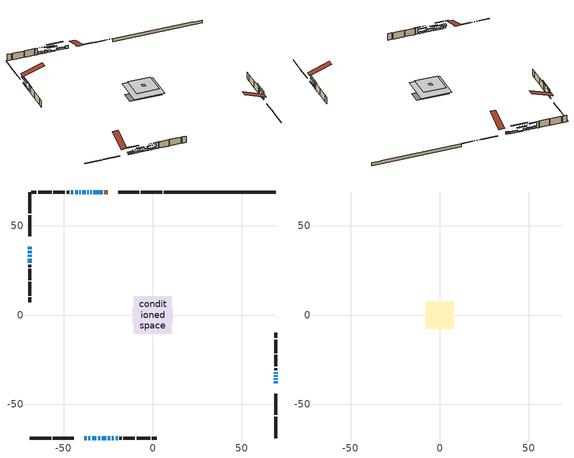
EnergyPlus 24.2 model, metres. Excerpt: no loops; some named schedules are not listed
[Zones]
conditioned space
 floor outside (Floor1 construction): -3.11,-3.11 -3.11,3.11 3.11,3.11 3.11,-3.11 z1.17
 floor adiabatic (AdiabaticFloorConstruction): -10.65,-10.65 -10.65,10.65 10.65,10.65 10.65,-10.65 z3.61
 floor foundation (Slab1 construction): -11.32,-4.37 -11.32,4.37 11.32,4.37 11.32,-4.37 z-1.12
 wall outside (RimJoist1 construction): 5.28,69 -6.76,69 / -69,-69 -56.96,-69 / -69,69 -69,56.96 / 69,-69 69,-56.96 z1.17:1.47
 wall outside (RimJoist2 construction): -7.69,69 -19.47,69 / -56.03,-69 -44.25,-69 / -69,56.03 -69,44.25 / 69,-56.03 69,-44.25 z1.17:1.47
 wall outside (AdiabaticWallConstruction 1): -25.37,69 -27.09,69 z1.17:3.2
 wall outside (AdiabaticWallConstruction): -38.35,-69 -37.13,-69 / 69,-34.66 69,-33.8 / -37.69,69 -39.44,69 / -40.37,69 -41.28,69 / -42.21,69 -43.58,69 z1.17:2.62; -36.21,-69 -34.98,-69 / -20.88,-69 -19.66,-69 z1.17:2.72; -69,38.35 -69,36.98 / -28.01,69 -33.27,69 / -69,33.75 -69,32.58 z1.17:2.39; -69,36.05 -69,34.68 z1.17:2.92; 69,-38.35 69,-37.18 z1.17:2.03; 69,-36.26 69,-35.59 z1.17:2.24; -34.06,-69 -31.62,-69 / -25.17,-69 -23.95,-69 / -23.03,-69 -21.8,-69 z1.17:2.47; -30.69,-69 -29.47,-69 z1.17:2.59; -28.54,-69 -26.1,-69 z1.17:1.63; 69,-32.87 69,-32.06 / -34.2,69 -35.02,69 / -35.94,69 -36.76,69 / -69,31.66 -69,29.21 z1.17:1.55; -44.51,69 -46.04,69 z1.17:3.2
 wall outside (Wall1 construction): -46.97,69 -48.34,69 / -18.73,-69 -17.36,-69 / -69,28.28 -69,26.91 / 69,-31.13 69,-29.76 z1.17:6.05
 wall outside (Wall2 construction): -49.26,69 -55.72,69 / -16.43,-69 -9.97,-69 / -69,25.98 -69,19.53 / 69,-28.83 69,-22.37 z1.17:6.05
 wall outside (Wall3 construction): -56.65,69 -64.34,69 / -9.04,-69 -1.36,-69 / -69,18.6 -69,10.91 / 69,-21.44 69,-13.76 z1.17:6.05
 wall outside (Wall4 construction): -65.27,69 -68.07,69 / -0.43,-69 2.37,-69 / -69,9.98 -69,7.18 / 69,-12.83 69,-10.03 z1.17:6.05
 wall foundation (FoundationWall1 construction): 6.21,69,-1.12 6.21,69,1.17 62.72,69,1.17 62.72,69,0.87 69,69,0.87 69,69,-1.12
 window (WindowConstruction 18): -38.35,-69 -37.13,-69 z1.17:2.62
 window (WindowConstruction 6): -36.2,-69 -34.99,-69 z1.17:2.72
 window (WindowConstruction 7): -69,38.35 -69,36.98 z1.17:2.39
 window (WindowConstruction 8): -69,36.05 -69,34.68 z1.17:2.92
 window (WindowConstruction 9): 69,-38.35 69,-37.18 z1.17:2.03
 window (WindowConstruction 10): 69,-36.25 69,-35.59 z1.17:2.24
 window (WindowConstruction 11): -28.01,69 -33.27,69 z1.17:2.39
 window (WindowConstruction 12): -34.06,-69 -31.62,-69 z1.17:2.47
 window (WindowConstruction 13): -30.69,-69 -29.47,-69 z1.17:2.59
 window (WindowConstruction 14): -28.54,-69 -26.1,-69 z1.17:1.63
 window (WindowConstruction 15): -25.17,-69 -23.95,-69 z1.17:2.47
 window (WindowConstruction 16): -23.02,-69 -21.81,-69 z1.17:2.47
 window (WindowConstruction 17): -69,33.75 -69,32.58 z1.17:2.39
 window (WindowConstruction): 69,-34.66 69,-33.8 z1.17:2.62
 window (WindowConstruction 19): 69,-32.87 69,-32.06 z1.17:1.55
 window (WindowConstruction 20): -34.2,69 -35.02,69 z1.17:1.55
 window (WindowConstruction 21): -35.94,69 -36.76,69 z1.17:1.55
 window (WindowConstruction 22): -69,31.65 -69,29.21 z1.17:1.55
 window (WindowConstruction 1): -37.69,69 -39.44,69 z1.17:2.62
 window (WindowConstruction 2): -40.37,69 -41.28,69 z1.17:2.62
 window (WindowConstruction 3): -42.21,69 -43.58,69 z1.17:2.62
 window (WindowConstruction 4): -44.51,69 -46.04,69 z1.17:3.2
 window (WindowConstruction 5): -20.88,-69 -19.66,-69 z1.17:2.72
 door (Door): -25.37,69 -27.09,69 z1.17:3.2
 ceiling adiabatic (AdiabaticFloorConstruction): 10.65,-10.65 10.65,10.65 -10.65,10.65 -10.65,-10.65 z3.61
attic - vented
 floor to conditioned space (Floor2 construction Reversed): -1.02,-1.02 -1.02,1.02 1.02,1.02 1.02,-1.02 z6.05
 floor to conditioned space (Floor3 construction Reversed): -7.81,-7.81 -7.81,7.81 7.81,7.81 7.81,-7.81 z6.05
 roof outside (Roof1 construction): -24.44,69,6.05 -24.44,53.66,11.16 -20.39,53.66,11.16 -20.39,69,6.05; -39.28,-69,6.05 -39.28,-53.66,11.16 -43.32,-53.66,11.16 -43.32,-69,6.05; -69,39.28,6.05 -53.66,39.28,11.16 -53.66,43.32,11.16 -69,43.32,6.05; 69,-39.28,6.05 53.66,-39.28,11.16 53.66,-43.32,11.16 69,-43.32,6.05
shading: -36.52,-69 -38.96,-69 -38.96,-70.83 -36.52,-70.83 z3.23; -31.13,-69 -40.06,-69 -40.06,-69.41 -31.13,-69.41 z6.58; -69,34.34 -69,40.99 -69.41,40.99 -69.41,34.34 z5.03; -69,32.04 -69,38.69 -69.41,38.69 -69.41,32.04 z5.56; 69,-36.98 69,-38.55 69.41,-38.55 69.41,-36.98 z2.23; 69,-35.39 69,-36.46 69.41,-36.46 69.41,-35.39 z2.44; -33.47,69 -27.81,69 -27.81,69.41 -33.47,69.41 z2.59; -30.2,-69 -35.48,-69 -35.48,-69.41 -30.2,-69.41 z3.89; -27.44,-69 -32.72,-69 -32.72,-69.41 -27.44,-69.41 z4.62; -24.68,-69 -29.96,-69 -29.96,-69.41 -24.68,-69.41 z3.05; -23.75,-69 -25.37,-69 -25.37,-69.41 -23.75,-69.41 z2.67; -19.78,-69 -25.05,-69 -25.05,-69.41 -19.78,-69.41 z4.5; -69,32.38 -69,33.95 -69.41,33.95 -69.41,32.38 z2.59; 69,-31.16 69,-37.3 69.41,-37.3 69.41,-31.16 z5.26; 69,-26.68 69,-38.25 69.41,-38.25 69.41,-26.68 z6.93; -40.4,69 -28.82,69 -28.82,69.41 -40.4,69.41 z6.93; -39.7,69 -33,69 -33,69.41 -39.7,69.41 z4.49; -69,23.83 -69,37.03 -69.41,37.03 -69.41,23.83 z6.93; -42.08,69 -35.05,69 -35.05,69.41 -42.08,69.41 z5.26; -41.48,69 -40.17,69 -40.17,69.41 -41.48,69.41 z2.82; -43.79,69 -42.01,69 -42.01,69.41 -43.79,69.41 z2.82; -48.68,69 -41.87,69 -41.87,69.41 -48.68,69.41 z5.84; -16.41,-69 -24.13,-69 -24.13,-69.41 -16.41,-69.41 z5.97
[Building]
Building 1: Terrain=Suburbs
[Site:Location]
Toronto City Centre_ON: Latitude {deg}=43.63; Longitude {deg}=-79.39; Time Zone {hr}=-5; Elevation {m}=77; Keep Site Location Information=Yes
[Site:GroundTemperature:Shallow]
5.01852, 3.26908, 3.12898, 3.95918, 7.29196, 10.6092, 13.4851, 15.3069, 15.4617, 13.9799, 11.1774, 7.9619
[Site:WaterMainsTemperature]
Calculation Method=Schedule; Temperature Schedule=mains temperature schedule
[Material] Roughness=Rough; Thermal Absorptance=0.9
Name | Thickness {m} | Conductivity {W/m-K} | Density {kg/m3} | Specific Heat {J/kg-K} | Solar Absorptance | Visible Absorptance
asphalt or fiberglass shingles | 0.00635 | 0.162714 | 1121.4 | 1465.45 | 0.4 | 0.4
ceiling loosefill ins | 0.169333 | 0.0480833 | 16.02 | 1046.75 | 0.7 | 0.7
ceiling loosefill ins 1 | 0.254 | 0.0480833 | 16.02 | 1046.75 | 0.7 | 0.7
ceiling stud and cavity | 0.1397 | 0.164259 | 65.682 | 1177.47 | 0.7 | 0.7
ceiling stud and cavity 1 | 0.1397 | 0.129213 | 65.682 | 1177.47 | 0.7 | 0.7
concrete 4.0 in. | 0.1016 | 1.803125 | 2242.8 | 837.4 | 0.7 | 0.7
concrete 8.0 in. | 0.2032 | 1.803125 | 2242.8 | 837.4 | 0.7 | 0.7
door material | 0.04445 | 0.053851 | 512.64 | 1214.23 | 0.7 | 0.7
exterior vertical ins | 0.0439632 | 0.029427 | 32.04 | 1214.23 | 0.7 | 0.7
floor covering | 0.0127 | 0.0433444 | 54.468 | 1339.84 | 0.6 | 0.6
floor rigid ins; rim joist rigid ins; wall rigid ins | 0.051816 | 0.029427 | 32.04 | 1214.23 | 0.7 | 0.7
floor rigid ins 1; wall rigid ins 1 | 0.512978 | 0.029427 | 32.04 | 1214.23 | 0.7 | 0.7
floor stud and cavity | 0.1397 | 0.0892238 | 92.3553 | 1139.71 | 0.7 | 0.7
floor stud and cavity 1 | 0.1397 | 1.75129 | 37.0049 | 1207.88 | 0.7 | 0.7
furniture material conditioned space 1 | 0.1524 | 0.115458 | 640.8 | 1214.23 | 0.6 | 0.6
gypsum board | 0.0127 | 0.160291 | 801 | 837.4 | 0.6 | 0.6
gypsum board 1 | 0.0127 | 0.160291 | 801 | 837.4 | 0.7 | 0.7
osb sheathing 0.5 in. | 0.0127 | 0.115458 | 512.64 | 1214.23 | 0.7 | 0.7
osb sheathing 0.75 in. | 0.01905 | 0.115458 | 512.64 | 1214.23 | 0.7 | 0.7
osb sheathing 2.0 in. | 0.0508 | 0.115458 | 512.64 | 1214.23 | 0.7 | 0.7
rim joist stud and cavity | 0.0508 | 0.0451784 | 125.044 | 1163.47 | 0.6 | 0.6
rim joist stud and cavity 1 | 0.0508 | 0.0346098 | 125.044 | 1163.47 | 0.6 | 0.6
wall stud and cavity | 0.1397 | 0.157419 | 139.0536 | 1170.24 | 0.7 | 0.7
wall stud and cavity 1 | 0.1397 | 0.15346 | 139.0536 | 1170.24 | 0.7 | 0.7
wall stud and cavity 2 | 0.1397 | 0.155262 | 139.0536 | 1170.24 | 0.7 | 0.7
wall stud and cavity 3 | 0.1397 | 0.212661 | 139.0536 | 1170.24 | 0.7 | 0.7
wall stud and cavity 4 | 0.0889 | 0.380278 | 52.3479 | 1209.89 | 0.7 | 0.7
wall stud and cavity 5 | 0.0889 | 0.391764 | 83.0341 | 1211.67 | 0.7 | 0.7
wood siding | 0.0254 | 0.102417 | 544.68 | 1172.36 | 0.4 | 0.4
wood siding 1; wood siding 2; wood siding 3 | 0.0254 | 0.102417 | 544.68 | 1172.36 | 0.7 | 0.7
[WindowMaterial:SimpleGlazingSystem]
Name | U-Factor {W/m2-K} | Solar Heat Gain Coefficient
WindowMaterial | 2.93325 | 0.65
WindowMaterial 1 | 2.89748 | 0.69
WindowMaterial 10 | 2.96562 | 0.62
WindowMaterial 11 | 2.906 | 0.68
WindowMaterial 12 | 2.96619 | 0.62
WindowMaterial 13 | 2.91338 | 0.67
WindowMaterial 14 | 2.99912 | 0.59
WindowMaterial 15 | 2.91792 | 0.67
WindowMaterial 16 | 2.9219 | 0.66
WindowMaterial 17 | 2.96278 | 0.63
WindowMaterial 18 | 4.74567 | 0.61
WindowMaterial 2 | 2.99685 | 0.6
WindowMaterial 3 | 2.907136 | 0.68
WindowMaterial 4 | 2.912814 | 0.59
WindowMaterial 5 | 2.961077 | 0.63
WindowMaterial 6 | 2.909975 | 0.68
WindowMaterial 7 | 2.915653 | 0.67
WindowMaterial 8 | 2.90032 | 0.69
WindowMaterial 9 | 2.98492 | 0.6
[Construction]
AdiabaticFloorConstruction: floor stud and cavity 1, floor rigid ins 1, osb sheathing 0.75 in., floor covering
AdiabaticWallConstruction: wood siding 2, wall rigid ins 1, wall stud and cavity 4, gypsum board
AdiabaticWallConstruction 1: wood siding 3, wall rigid ins 1, wall stud and cavity 4, gypsum board
Door: door material
Floor1 construction: floor stud and cavity, floor rigid ins, osb sheathing 0.75 in., floor covering
Floor2 construction Reversed: gypsum board, ceiling stud and cavity, ceiling loosefill ins
Floor3 construction Reversed: gypsum board, ceiling stud and cavity 1, ceiling loosefill ins 1
FoundationWall1 construction: concrete 8.0 in., gypsum board 1
furniture construction conditioned space 1: furniture material conditioned space 1
PartitionWallConstruction: gypsum board, wall stud and cavity 5, gypsum board
RimJoist1 construction: wood siding 1, osb sheathing 2.0 in., rim joist stud and cavity
RimJoist2 construction: wood siding 1, rim joist rigid ins, osb sheathing 2.0 in., rim joist stud and cavity 1
Roof1 construction: asphalt or fiberglass shingles
Slab1 construction: concrete 4.0 in.
Wall1 construction: wood siding, wall rigid ins, osb sheathing 0.5 in., wall stud and cavity, gypsum board
Wall2 construction: wood siding, wall rigid ins, osb sheathing 0.5 in., wall stud and cavity 1, gypsum board
Wall3 construction: wood siding, wall rigid ins, osb sheathing 0.5 in., wall stud and cavity 2, gypsum board
Wall4 construction: wood siding, wall rigid ins, osb sheathing 0.5 in., wall stud and cavity 3, gypsum board
WindowConstruction: WindowMaterial
WindowConstruction 1: WindowMaterial 1
WindowConstruction 10: WindowMaterial 10
WindowConstruction 11: WindowMaterial 11
WindowConstruction 12: WindowMaterial 12
WindowConstruction 13: WindowMaterial 13
WindowConstruction 14: WindowMaterial 14
WindowConstruction 15; WindowConstruction 16: WindowMaterial 15
WindowConstruction 17: WindowMaterial 16
WindowConstruction 18: WindowMaterial 17
WindowConstruction 19; WindowConstruction 20; WindowConstruction 21; WindowConstruction 22: WindowMaterial 18
WindowConstruction 2: WindowMaterial 2
WindowConstruction 3: WindowMaterial 3
WindowConstruction 4: WindowMaterial 4
WindowConstruction 5: WindowMaterial 5
WindowConstruction 6: WindowMaterial 6
WindowConstruction 7: WindowMaterial 7
WindowConstruction 8: WindowMaterial 8
WindowConstruction 9: WindowMaterial 9
[Zone] Multiplier=1; Part of Total Floor Area=Yes
Name | Volume {m3}
attic - vented | 205.95
conditioned space | 1715.7
[Space]
Name | Zone | Volume {m3}
attic - vented 1 | attic - vented | 205.95
conditioned space 1 | conditioned space | 1715.7
[ZoneInfiltration:EffectiveLeakageArea]
infil attic - vented 1: Zone or Space=attic - vented 1; Schedule=Always On Discrete; Effective Air Leakage Area {cm2}=10445.9; Stack Coefficient=0.000355605; Wind Coefficient=1.2741e-05
[ZoneMixing]
whole house fan mix: Zone or Space=attic - vented; Schedule=Always On Continuous; Design Flow Rate Calculation Method=Flow/Zone; Design Flow Rate {m3/s}=0; Source Zone or Space=conditioned space
[SurfaceProperty:ExposedFoundationPerimeter]
Slab1: Exposed Perimeter Calculation Method=TotalExposedPerimeter; Total Exposed Perimeter {m}=62.79
[InternalMass] Zone or ZoneList=conditioned space; Space or SpaceList=conditioned space 1
Name | Construction | Surface Area {m2}
furniture mass conditioned space 1 | furniture construction conditioned space 1 | 276.04
partition wall mass | PartitionWallConstruction | 690.1
[Lights]
interior lighting: Zone or ZoneList or Space or SpaceList=conditioned space 1; Schedule=interior lighting schedule; Design Level Calculation Method=LightingLevel; Lighting Level {W}=343.2; Return Air Fraction=0; Fraction Radiant=0.6; Fraction Visible=0.2; Fraction Replaceable=1
[People]
occupants: Zone or ZoneList or Space or SpaceList=conditioned space 1; Number of People Schedule=occupants schedule; Number of People Calculation Method=People; Number of People=3; Fraction Radiant=0.314171; Sensible Heat Fraction=0.56303; Activity Level Schedule=occupants activity schedule; Carbon Dioxide Generation Rate {m3/s-W}=0; Enable ASHRAE 55 Comfort Warnings=No; Mean Radiant Temperature Calculation Type=EnclosureAveraged
[ElectricEquipment] Zone or ZoneList or Space or SpaceList=conditioned space 1; Design Level Calculation Method=EquipmentLevel
Name | Schedule | Design Level {W} | Fraction Latent | Fraction Radiant | Fraction Lost
clothes dryer | clothes dryer schedule | 140.772 | 0.015 | 0.081 | 0.85
clothes washer | clothes washer schedule | 32.1985 | 0.03 | 0.162 | 0.7
cooking range | cooking range schedule | 215.147 | 0.08 | 0.432 | 0.2
dishwasher | dishwasher schedule | 66.8632 | 0.3 | 0.18 | 0.4
fridge | fridge schedule | 72.9452 | 0 | 0.6 | 0
mech vent house fan | mech vent house fan schedule | 0 | 0 | 0 | 1
mech vent house fan cfis | mech vent house fan cfis schedule | 0 | 0 | 0 | 0
misc plug loads | misc plug loads schedule | 494.7 | 0.045 | 0.513 | 0.1
whole house fan | Always On Discrete | 0 | 0 | 0 | 1
[OtherEquipment] Zone or ZoneList or Space or SpaceList=conditioned space 1; Design Level Calculation Method=EquipmentLevel
Name | Fuel Type | Schedule | Design Level {W} | Fraction Latent | Fraction Radiant | Fraction Lost
clothes dryer 1 | Electricity | clothes dryer schedule | 0 | 0.015 | 0.081 | 0.85
cooking range 1 | Electricity | cooking range schedule | 0 | 0.08 | 0.432 | 0.2
general water use latent | None | general water use schedule | 62.594 | 1 | 0 | 0
general water use sensible | None | general water use schedule | -61.6891 | 0 | 0.6 | 0
mech vent house fan latent load | None | Always On Discrete | 0 | 1 | 0 | 0
mech vent house fan sensible load | None | Always On Discrete | 0 | 0 | 0 | 0
water heater energy adjustment1 | NaturalGas | Always On Discrete | 0.01 | 0 | 0 | 1
[ZoneInfiltration:DesignFlowRate] Zone or ZoneList or Space or SpaceList=conditioned space 1; Schedule=Always On Discrete; Design Flow Rate Calculation Method=Flow/Zone; Design Flow Rate {m3/s}=0
infil flow; natural vent flow; whole house fan flow
[Foundation:Kiva]
Foundation Kiva 1: Initial Indoor Air Temperature {C}=18; Wall Height Above Grade {m}=1.17001; Wall Depth Below Slab {m}=0.2032; Custom Block Material Name 1=exterior vertical ins; Custom Block Depth 1 {m}=2.28999; Custom Block X Position 1 {m}=0.2159; Custom Block Z Position 1 {m}=0
[Foundation:Kiva:Settings]
Soil Conductivity {W/m-K}=0.849921; Soil Density {kg/m3}=1842.3; Soil Specific Heat {J/kg-K}=418.7; Ground Solar Absorptivity=0.9; Ground Thermal Absorptivity=0.9; Ground Surface Roughness {m}=0.03; Far-Field Width {m}=40; Deep-Ground Boundary Condition=ZeroFlux; Deep-Ground Depth {m}=40; Minimum Cell Dimension {m}=0.2; Maximum Cell Growth Coefficient=3; Simulation Timestep=Timestep
[Exterior:Lights]
exterior lighting: Schedule=exterior lighting schedule; Design Level {W}=75.6
[Schedule:Constant]
Name | Hourly Value
Always On Continuous; mech vent house fan schedule; mech vent house fan cfis schedule; Always On Discrete | 1
occupants activity schedule | 117.228
fridge schedule | 0
[Schedule:Week:Daily]
interior lighting schedule Week Rule - Jan1-Jan27: interior lighting schedule day, interior lighting schedule day, interior lighting schedule day, interior lighting schedule day, interior lighting schedule day, interior lighting schedule day, interior lighting schedule day, interior lighting schedule default day, interior lighting schedule default day, interior lighting schedule default day, interior lighting schedule default day, interior lighting schedule default day
interior lighting schedule Week Rule - Jan28-Feb3: interior lighting schedule day, interior lighting schedule day, interior lighting schedule day, interior lighting schedule day, interior lighting schedule day 1, interior lighting schedule day 1, interior lighting schedule day 1, interior lighting schedule default day, interior lighting schedule default day, interior lighting schedule default day, interior lighting schedule default day, interior lighting schedule default day
interior lighting schedule Week Rule - Feb4-Feb24: interior lighting schedule day 1, interior lighting schedule day 1, interior lighting schedule day 1, interior lighting schedule day 1, interior lighting schedule day 1, interior lighting schedule day 1, interior lighting schedule day 1, interior lighting schedule default day, interior lighting schedule default day, interior lighting schedule default day, interior lighting schedule default day, interior lighting schedule default day
interior lighting schedule Week Rule - Feb25-Mar3: interior lighting schedule day 1, interior lighting schedule day 1, interior lighting schedule day 1, interior lighting schedule day 1, interior lighting schedule day 2, interior lighting schedule day 2, interior lighting schedule day 2, interior lighting schedule default day, interior lighting schedule default day, interior lighting schedule default day, interior lighting schedule default day, interior lighting schedule default day
interior lighting schedule Week Rule - Mar4-Mar31: interior lighting schedule day 2, interior lighting schedule day 2, interior lighting schedule day 2, interior lighting schedule day 2, interior lighting schedule day 2, interior lighting schedule day 2, interior lighting schedule day 2, interior lighting schedule default day, interior lighting schedule default day, interior lighting schedule default day, interior lighting schedule default day, interior lighting schedule default day
interior lighting schedule Week Rule - Apr1-Apr28: interior lighting schedule day 3, interior lighting schedule day 3, interior lighting schedule day 3, interior lighting schedule day 3, interior lighting schedule day 3, interior lighting schedule day 3, interior lighting schedule day 3, interior lighting schedule default day, interior lighting schedule default day, interior lighting schedule default day, interior lighting schedule default day, interior lighting schedule default day
interior lighting schedule Week Rule - Apr29-May5: interior lighting schedule day 3, interior lighting schedule day 3, interior lighting schedule day 4, interior lighting schedule day 4, interior lighting schedule day 4, interior lighting schedule day 4, interior lighting schedule day 4, interior lighting schedule default day, interior lighting schedule default day, interior lighting schedule default day, interior lighting schedule default day, interior lighting schedule default day
interior lighting schedule Week Rule - May6-May26: interior lighting schedule day 4, interior lighting schedule day 4, interior lighting schedule day 4, interior lighting schedule day 4, interior lighting schedule day 4, interior lighting schedule day 4, interior lighting schedule day 4, interior lighting schedule default day, interior lighting schedule default day, interior lighting schedule default day, interior lighting schedule default day, interior lighting schedule default day
interior lighting schedule Week Rule - May27-Jun2: interior lighting schedule day 4, interior lighting schedule day 4, interior lighting schedule day 4, interior lighting schedule day 4, interior lighting schedule day 4, interior lighting schedule day 5, interior lighting schedule day 5, interior lighting schedule default day, interior lighting schedule default day, interior lighting schedule default day, interior lighting schedule default day, interior lighting schedule default day
interior lighting schedule Week Rule - Jun3-Jun30: interior lighting schedule day 5, interior lighting schedule day 5, interior lighting schedule day 5, interior lighting schedule day 5, interior lighting schedule day 5, interior lighting schedule day 5, interior lighting schedule day 5, interior lighting schedule default day, interior lighting schedule default day, interior lighting schedule default day, interior lighting schedule default day, interior lighting schedule default day
interior lighting schedule Week Rule - Jul1-Jul28: interior lighting schedule day 6, interior lighting schedule day 6, interior lighting schedule day 6, interior lighting schedule day 6, interior lighting schedule day 6, interior lighting schedule day 6, interior lighting schedule day 6, interior lighting schedule default day, interior lighting schedule default day, interior lighting schedule default day, interior lighting schedule default day, interior lighting schedule default day
interior lighting schedule Week Rule - Jul29-Aug4: interior lighting schedule day 6, interior lighting schedule day 6, interior lighting schedule day 6, interior lighting schedule day 7, interior lighting schedule day 7, interior lighting schedule day 7, interior lighting schedule day 7, interior lighting schedule default day, interior lighting schedule default day, interior lighting schedule default day, interior lighting schedule default day, interior lighting schedule default day
interior lighting schedule Week Rule - Aug5-Aug25: interior lighting schedule day 7, interior lighting schedule day 7, interior lighting schedule day 7, interior lighting schedule day 7, interior lighting schedule day 7, interior lighting schedule day 7, interior lighting schedule day 7, interior lighting schedule default day, interior lighting schedule default day, interior lighting schedule default day, interior lighting schedule default day, interior lighting schedule default day
interior lighting schedule Week Rule - Aug26-Sep1: interior lighting schedule day 7, interior lighting schedule day 7, interior lighting schedule day 7, interior lighting schedule day 7, interior lighting schedule day 7, interior lighting schedule day 7, interior lighting schedule day 8, interior lighting schedule default day, interior lighting schedule default day, interior lighting schedule default day, interior lighting schedule default day, interior lighting schedule default day
interior lighting schedule Week Rule - Sep2-Sep29: interior lighting schedule day 8, interior lighting schedule day 8, interior lighting schedule day 8, interior lighting schedule day 8, interior lighting schedule day 8, interior lighting schedule day 8, interior lighting schedule day 8, interior lighting schedule default day, interior lighting schedule default day, interior lighting schedule default day, interior lighting schedule default day, interior lighting schedule default day
interior lighting schedule Week Rule - Sep30-Oct6: interior lighting schedule day 8, interior lighting schedule day 9, interior lighting schedule day 9, interior lighting schedule day 9, interior lighting schedule day 9, interior lighting schedule day 9, interior lighting schedule day 9, interior lighting schedule default day, interior lighting schedule default day, interior lighting schedule default day, interior lighting schedule default day, interior lighting schedule default day
interior lighting schedule Week Rule - Oct7-Oct27: interior lighting schedule day 9, interior lighting schedule day 9, interior lighting schedule day 9, interior lighting schedule day 9, interior lighting schedule day 9, interior lighting schedule day 9, interior lighting schedule day 9, interior lighting schedule default day, interior lighting schedule default day, interior lighting schedule default day, interior lighting schedule default day, interior lighting schedule default day
interior lighting schedule Week Rule - Oct28-Nov3: interior lighting schedule day 9, interior lighting schedule day 9, interior lighting schedule day 9, interior lighting schedule day 9, interior lighting schedule day 10, interior lighting schedule day 10, interior lighting schedule day 10, interior lighting schedule default day, interior lighting schedule default day, interior lighting schedule default day, interior lighting schedule default day, interior lighting schedule default day
interior lighting schedule Week Rule - Nov4-Nov24: interior lighting schedule day 10, interior lighting schedule day 10, interior lighting schedule day 10, interior lighting schedule day 10, interior lighting schedule day 10, interior lighting schedule day 10, interior lighting schedule day 10, interior lighting schedule default day, interior lighting schedule default day, interior lighting schedule default day, interior lighting schedule default day, interior lighting schedule default day
interior lighting schedule Week Rule - Nov25-Dec1: interior lighting schedule day 10, interior lighting schedule day 10, interior lighting schedule day 10, interior lighting schedule day 10, interior lighting schedule day 10, interior lighting schedule day 10, interior lighting schedule day 11, interior lighting schedule default day, interior lighting schedule default day, interior lighting schedule default day, interior lighting schedule default day, interior lighting schedule default day
interior lighting schedule Week Rule - Dec2-Dec31: interior lighting schedule day 11, interior lighting schedule day 11, interior lighting schedule day 11, interior lighting schedule day 11, interior lighting schedule day 11, interior lighting schedule day 11, interior lighting schedule day 11, interior lighting schedule default day, interior lighting schedule default day, interior lighting schedule default day, interior lighting schedule default day, interior lighting schedule default day
occupants schedule Week Rule - Jan1-Dec31: occupants schedule day, occupants schedule day, occupants schedule day, occupants schedule day, occupants schedule day, occupants schedule day, occupants schedule day, occupants schedule default day, occupants schedule default day, occupants schedule default day, occupants schedule default day, occupants schedule default day
clothes dryer schedule Week Rule - Jan1-Dec31: clothes dryer schedule day, clothes dryer schedule day, clothes dryer schedule day, clothes dryer schedule day, clothes dryer schedule day, clothes dryer schedule day, clothes dryer schedule day, clothes dryer schedule default day, clothes dryer schedule default day, clothes dryer schedule default day, clothes dryer schedule default day, clothes dryer schedule default day
clothes washer schedule Week Rule - Jan1-Dec31: clothes washer schedule day, clothes washer schedule day, clothes washer schedule day, clothes washer schedule day, clothes washer schedule day, clothes washer schedule day, clothes washer schedule day, clothes washer schedule default day, clothes washer schedule default day, clothes washer schedule default day, clothes washer schedule default day, clothes washer schedule default day
cooking range schedule Week Rule - Jan1-Dec31: cooking range schedule day, cooking range schedule day, cooking range schedule day, cooking range schedule day, cooking range schedule day, cooking range schedule day, cooking range schedule day, cooking range schedule default day, cooking range schedule default day, cooking range schedule default day, cooking range schedule default day, cooking range schedule default day
dishwasher schedule Week Rule - Jan1-Dec31: dishwasher schedule day, dishwasher schedule day, dishwasher schedule day, dishwasher schedule day, dishwasher schedule day, dishwasher schedule day, dishwasher schedule day, dishwasher schedule default day, dishwasher schedule default day, dishwasher schedule default day, dishwasher schedule default day, dishwasher schedule default day
misc plug loads schedule Week Rule - Jan1-Dec31: misc plug loads schedule day, misc plug loads schedule day, misc plug loads schedule day, misc plug loads schedule day, misc plug loads schedule day, misc plug loads schedule day, misc plug loads schedule day, misc plug loads schedule default day, misc plug loads schedule default day, misc plug loads schedule default day, misc plug loads schedule default day, misc plug loads schedule default day
general water use schedule Week Rule - Jan1-Dec31: general water use schedule day, general water use schedule day, general water use schedule day, general water use schedule day, general water use schedule day, general water use schedule day, general water use schedule day, general water use schedule default day, general water use schedule default day, general water use schedule default day, general water use schedule default day, general water use schedule default day
exterior lighting schedule Week Rule - Jan1-Jan27: exterior lighting schedule day, exterior lighting schedule day, exterior lighting schedule day, exterior lighting schedule day, exterior lighting schedule day, exterior lighting schedule day, exterior lighting schedule day, exterior lighting schedule default day, exterior lighting schedule default day, exterior lighting schedule default day, exterior lighting schedule default day, exterior lighting schedule default day
exterior lighting schedule Week Rule - Jan28-Feb3: exterior lighting schedule day, exterior lighting schedule day, exterior lighting schedule day, exterior lighting schedule day, exterior lighting schedule day 1, exterior lighting schedule day 1, exterior lighting schedule day 1, exterior lighting schedule default day, exterior lighting schedule default day, exterior lighting schedule default day, exterior lighting schedule default day, exterior lighting schedule default day
exterior lighting schedule Week Rule - Feb4-Feb24: exterior lighting schedule day 1, exterior lighting schedule day 1, exterior lighting schedule day 1, exterior lighting schedule day 1, exterior lighting schedule day 1, exterior lighting schedule day 1, exterior lighting schedule day 1, exterior lighting schedule default day, exterior lighting schedule default day, exterior lighting schedule default day, exterior lighting schedule default day, exterior lighting schedule default day
exterior lighting schedule Week Rule - Feb25-Mar3: exterior lighting schedule day 1, exterior lighting schedule day 1, exterior lighting schedule day 1, exterior lighting schedule day 1, exterior lighting schedule day 2, exterior lighting schedule day 2, exterior lighting schedule day 2, exterior lighting schedule default day, exterior lighting schedule default day, exterior lighting schedule default day, exterior lighting schedule default day, exterior lighting schedule default day
exterior lighting schedule Week Rule - Mar4-Mar31: exterior lighting schedule day 2, exterior lighting schedule day 2, exterior lighting schedule day 2, exterior lighting schedule day 2, exterior lighting schedule day 2, exterior lighting schedule day 2, exterior lighting schedule day 2, exterior lighting schedule default day, exterior lighting schedule default day, exterior lighting schedule default day, exterior lighting schedule default day, exterior lighting schedule default day
exterior lighting schedule Week Rule - Apr1-Apr28: exterior lighting schedule day 3, exterior lighting schedule day 3, exterior lighting schedule day 3, exterior lighting schedule day 3, exterior lighting schedule day 3, exterior lighting schedule day 3, exterior lighting schedule day 3, exterior lighting schedule default day, exterior lighting schedule default day, exterior lighting schedule default day, exterior lighting schedule default day, exterior lighting schedule default day
exterior lighting schedule Week Rule - Apr29-May5: exterior lighting schedule day 3, exterior lighting schedule day 3, exterior lighting schedule day 4, exterior lighting schedule day 4, exterior lighting schedule day 4, exterior lighting schedule day 4, exterior lighting schedule day 4, exterior lighting schedule default day, exterior lighting schedule default day, exterior lighting schedule default day, exterior lighting schedule default day, exterior lighting schedule default day
exterior lighting schedule Week Rule - May6-May26: exterior lighting schedule day 4, exterior lighting schedule day 4, exterior lighting schedule day 4, exterior lighting schedule day 4, exterior lighting schedule day 4, exterior lighting schedule day 4, exterior lighting schedule day 4, exterior lighting schedule default day, exterior lighting schedule default day, exterior lighting schedule default day, exterior lighting schedule default day, exterior lighting schedule default day
exterior lighting schedule Week Rule - May27-Jun2: exterior lighting schedule day 4, exterior lighting schedule day 4, exterior lighting schedule day 4, exterior lighting schedule day 4, exterior lighting schedule day 4, exterior lighting schedule day 5, exterior lighting schedule day 5, exterior lighting schedule default day, exterior lighting schedule default day, exterior lighting schedule default day, exterior lighting schedule default day, exterior lighting schedule default day
exterior lighting schedule Week Rule - Jun3-Jun30: exterior lighting schedule day 5, exterior lighting schedule day 5, exterior lighting schedule day 5, exterior lighting schedule day 5, exterior lighting schedule day 5, exterior lighting schedule day 5, exterior lighting schedule day 5, exterior lighting schedule default day, exterior lighting schedule default day, exterior lighting schedule default day, exterior lighting schedule default day, exterior lighting schedule default day
exterior lighting schedule Week Rule - Jul1-Jul28: exterior lighting schedule day 6, exterior lighting schedule day 6, exterior lighting schedule day 6, exterior lighting schedule day 6, exterior lighting schedule day 6, exterior lighting schedule day 6, exterior lighting schedule day 6, exterior lighting schedule default day, exterior lighting schedule default day, exterior lighting schedule default day, exterior lighting schedule default day, exterior lighting schedule default day
exterior lighting schedule Week Rule - Jul29-Aug4: exterior lighting schedule day 6, exterior lighting schedule day 6, exterior lighting schedule day 6, exterior lighting schedule day 7, exterior lighting schedule day 7, exterior lighting schedule day 7, exterior lighting schedule day 7, exterior lighting schedule default day, exterior lighting schedule default day, exterior lighting schedule default day, exterior lighting schedule default day, exterior lighting schedule default day
[Schedule:Year]
interior lighting schedule: interior lighting schedule Week Rule - Jan1-Jan27, 1, 1, 1, 27, interior lighting schedule Week Rule - Jan28-Feb3, 1, 28, 2, 3, interior lighting schedule Week Rule - Feb4-Feb24, 2, 4, 2, 24, interior lighting schedule Week Rule - Feb25-Mar3, 2, 25, 3, 3, interior lighting schedule Week Rule - Mar4-Mar31, 3, 4, 3, 31, interior lighting schedule Week Rule - Apr1-Apr28, 4, 1, 4, 28, interior lighting schedule Week Rule - Apr29-May5, 4, 29, 5, 5, interior lighting schedule Week Rule - May6-May26, 5, 6, 5, 26, interior lighting schedule Week Rule - May27-Jun2, 5, 27, 6, 2, interior lighting schedule Week Rule - Jun3-Jun30, 6, 3, 6, 30, interior lighting schedule Week Rule - Jul1-Jul28, 7, 1, 7, 28, interior lighting schedule Week Rule - Jul29-Aug4, 7, 29, 8, 4, interior lighting schedule Week Rule - Aug5-Aug25, 8, 5, 8, 25, interior lighting schedule Week Rule - Aug26-Sep1, 8, 26, 9, 1, interior lighting schedule Week Rule - Sep2-Sep29, 9, 2, 9, 29, interior lighting schedule Week Rule - Sep30-Oct6, 9, 30, 10, 6, interior lighting schedule Week Rule - Oct7-Oct27, 10, 7, 10, 27, interior lighting schedule Week Rule - Oct28-Nov3, 10, 28, 11, 3, interior lighting schedule Week Rule - Nov4-Nov24, 11, 4, 11, 24, interior lighting schedule Week Rule - Nov25-Dec1, 11, 25, 12, 1, interior lighting schedule Week Rule - Dec2-Dec31, 12, 2, 12, 31
occupants schedule: occupants schedule Week Rule - Jan1-Dec31, 1, 1, 12, 31
clothes dryer schedule: clothes dryer schedule Week Rule - Jan1-Dec31, 1, 1, 12, 31
clothes washer schedule: clothes washer schedule Week Rule - Jan1-Dec31, 1, 1, 12, 31
cooking range schedule: cooking range schedule Week Rule - Jan1-Dec31, 1, 1, 12, 31
dishwasher schedule: dishwasher schedule Week Rule - Jan1-Dec31, 1, 1, 12, 31
misc plug loads schedule: misc plug loads schedule Week Rule - Jan1-Dec31, 1, 1, 12, 31
general water use schedule: general water use schedule Week Rule - Jan1-Dec31, 1, 1, 12, 31
exterior lighting schedule: exterior lighting schedule Week Rule - Jan1-Jan27, 1, 1, 1, 27, exterior lighting schedule Week Rule - Jan28-Feb3, 1, 28, 2, 3, exterior lighting schedule Week Rule - Feb4-Feb24, 2, 4, 2, 24, exterior lighting schedule Week Rule - Feb25-Mar3, 2, 25, 3, 3, exterior lighting schedule Week Rule - Mar4-Mar31, 3, 4, 3, 31, exterior lighting schedule Week Rule - Apr1-Apr28, 4, 1, 4, 28, exterior lighting schedule Week Rule - Apr29-May5, 4, 29, 5, 5, exterior lighting schedule Week Rule - May6-May26, 5, 6, 5, 26, exterior lighting schedule Week Rule - May27-Jun2, 5, 27, 6, 2, exterior lighting schedule Week Rule - Jun3-Jun30, 6, 3, 6, 30, exterior lighting schedule Week Rule - Jul1-Jul28, 7, 1, 7, 28, exterior lighting schedule Week Rule - Jul29-Aug4, 7, 29, 8, 4, exterior lighting schedule Week Rule - Aug5-Aug25, 8, 5, 8, 25, exterior lighting schedule Week Rule - Aug26-Sep1, 8, 26, 9, 1, exterior lighting schedule Week Rule - Sep2-Sep29, 9, 2, 9, 29, exterior lighting schedule Week Rule - Sep30-Oct6, 9, 30, 10, 6, exterior lighting schedule Week Rule - Oct7-Oct27, 10, 7, 10, 27, exterior lighting schedule Week Rule - Oct28-Nov3, 10, 28, 11, 3, exterior lighting schedule Week Rule - Nov4-Nov24, 11, 4, 11, 24, exterior lighting schedule Week Rule - Nov25-Dec1, 11, 25, 12, 1, exterior lighting schedule Week Rule - Dec2-Dec31, 12, 2, 12, 31
[Schedule:Compact]
mains temperature schedule: Through: 01/01, For: AllDays, Until: 24:00, 8.80333, Through: 01/02, For: AllDays, Until: 24:00, 8.74333, Through: 01/03, For: AllDays, Until: 24:00, 8.68389, Through: 01/04, For: AllDays, Until: 24:00, 8.62611, Through: 01/05, For: AllDays, Until: 24:00, 8.56944, Through: 01/06, For: AllDays, Until: 24:00, 8.51389, Through: 01/07, For: AllDays, Until: 24:00, 8.45944, Through: 01/08, For: AllDays, Until: 24:00, 8.40611, Through: 01/09, For: AllDays, Until: 24:00, 8.35389, Through: 01/10, For: AllDays, Until: 24:00, 8.30278, Through: 01/11, For: AllDays, Until: 24:00, 8.25333, Through: 01/12, For: AllDays, Until: 24:00, 8.205, Through: 01/13, For: AllDays, Until: 24:00, 8.15778, Through: 01/14, For: AllDays, Until: 24:00, 8.11222, Through: 01/15, For: AllDays, Until: 24:00, 8.06778, Through: 01/16, For: AllDays, Until: 24:00, 8.02444, Through: 01/17, For: AllDays, Until: 24:00, 7.98222, Through: 01/18, For: AllDays, Until: 24:00, 7.94167, Through: 01/19, For: AllDays, Until: 24:00, 7.90222, Through: 01/20, For: AllDays, Until: 24:00, 7.86444, Through: 01/21, For: AllDays, Until: 24:00, 7.82778, Through: 01/22, For: AllDays, Until: 24:00, 7.79278, Through: 01/23, For: AllDays, Until: 24:00, 7.75889, Through: 01/24, For: AllDays, Until: 24:00, 7.72667, Through: 01/25, For: AllDays, Until: 24:00, 7.69556, Through: 01/26, For: AllDays, Until: 24:00, 7.66611, Through: 01/27, For: AllDays, Until: 24:00, 7.63778, Through: 01/28, For: AllDays, Until: 24:00, 7.61111, Through: 01/29, For: AllDays, Until: 24:00, 7.58556, Through: 01/30, For: AllDays, Until: 24:00, 7.56167, Through: 01/31, For: AllDays, Until: 24:00, 7.53944, Through: 02/01, For: AllDays, Until: 24:00, 7.51833, Through: 02/02, For: AllDays, Until: 24:00, 7.49889, Through: 02/03, For: AllDays, Until: 24:00, 7.48111, Through: 02/04, For: AllDays, Until: 24:00, 7.46444, Through: 02/05, For: AllDays, Until: 24:00, 7.44944, Through: 02/06, For: AllDays, Until: 24:00, 7.43556, Through: 02/07, For: AllDays, Until: 24:00, 7.42333, Through: 02/08, For: AllDays, Until: 24:00, 7.41278, Through: 02/09, For: AllDays, Until: 24:00, 7.40389, Through: 02/10, For: AllDays, Until: 24:00, 7.39611, Through: 02/11, For: AllDays, Until: 24:00, 7.39, Through: 02/12, For: AllDays, Until: 24:00, 7.38556, Through: 02/13, For: AllDays, Until: 24:00, 7.38222, Through: 02/14, For: AllDays, Until: 24:00, 7.38056, Through: 02/15, For: AllDays, Until: 24:00, 7.38056, Through: 02/16, For: AllDays, Until: 24:00, 7.38222, Through: 02/17, For: AllDays, Until: 24:00, 7.385, Through: 02/18, For: AllDays, Until: 24:00, 7.38944, Through: 02/19, For: AllDays, Until: 24:00, 7.395, Through: 02/20, For: AllDays, Until: 24:00, 7.40278, Through: 02/21, For: AllDays, Until: 24:00, 7.41167, Through: 02/22, For: AllDays, Until: 24:00, 7.42222, Through: 02/23, For: AllDays, Until: 24:00, 7.43389, Through: 02/24, For: AllDays, Until: 24:00, 7.44722, Through: 02/25, For: AllDays, Until: 24:00, 7.46222, Through: 02/26, For: AllDays, Until: 24:00, 7.47833, Through: 02/27, For: AllDays, Until: 24:00, 7.49611, Through: 02/28, For: AllDays, Until: 24:00, 7.51556, Through: 03/01, For: AllDays, Until: 24:00, 7.53667, Through: 03/02, For: AllDays, Until: 24:00, 7.55889, Through: 03/03, For: AllDays, Until: 24:00, 7.58222, Through: 03/04, For: AllDays, Until: 24:00, 7.60722, Through: 03/05, For: AllDays, Until: 24:00, 7.63389, Through: 03/06, For: AllDays, Until: 24:00, 7.66222, Through: 03/07, For: AllDays, Until: 24:00, 7.69111, Through: 03/08, For: AllDays, Until: 24:00, 7.72222, Through: 03/09, For: AllDays, Until: 24:00, 7.75444, Through: 03/10, For: AllDays, Until: 24:00, 7.78778, Through: 03/11, For: AllDays, Until: 24:00, 7.82278, Through: 03/12, For: AllDays, Until: 24:00, 7.85944, Through: 03/13, For: AllDays, Until: 24:00, 7.89722, Through: 03/14, For: AllDays, Until: 24:00, 7.93611, Through: 03/15, For: AllDays, Until: 24:00, 7.97667, Through: 03/16, For: AllDays, Until: 24:00, 8.01833, Through: 03/17, For: AllDays, Until: 24:00, 8.06167, Through: 03/18, For: AllDays, Until: 24:00, 8.10611, Through: 03/19, For: AllDays, Until: 24:00, 8.15167, Through: 03/20, For: AllDays, Until: 24:00, 8.19833, Through: 03/21, For: AllDays, Until: 24:00, 8.24667, Through: 03/22, For: AllDays, Until: 24:00, 8.29611, Through: 03/23, For: AllDays, Until: 24:00, 8.34667, Through: 03/24, For: AllDays, Until: 24:00, 8.39889, Through: 03/25, For: AllDays, Until: 24:00, 8.45167, Through: 03/26, For: AllDays, Until: 24:00, 8.50611, Through: 03/27, For: AllDays, Until: 24:00, 8.56167, Through: 03/28, For: AllDays, Until: 24:00, 8.61833, Through: 03/29, For: AllDays, Until: 24:00, 8.67611, Through: 03/30, For: AllDays, Until: 24:00, 8.735, Through: 03/31, For: AllDays, Until: 24:00, 8.795, Through: 04/01, For: AllDays, Until: 24:00, 8.85611, Through: 04/02, For: AllDays, Until: 24:00, 8.91833, Through: 04/03, For: AllDays, Until: 24:00, 8.98167, Through: 04/04, For: AllDays, Until: 24:00, 9.04556, Through: 04/05, For: AllDays, Until: 24:00, 9.11111, Through: 04/06, For: AllDays, Until: 24:00, 9.17722, Through: 04/07, For: AllDays, Until: 24:00, 9.24444, Through: 04/08, For: AllDays, Until: 24:00, 9.31222, Through: 04/09, For: AllDays, Until: 24:00, 9.38167, Through: 04/10, For: AllDays, Until: 24:00, 9.45167, Through: 04/11, For: AllDays, Until: 24:00, 9.52222, Through: 04/12, For: AllDays, Until: 24:00, 9.59444, Through: 04/13, For: AllDays, Until: 24:00, 9.66667, Through: 04/14, For: AllDays, Until: 24:00, 9.74, Through: 04/15, For: AllDays, Until: 24:00, 9.81444, Through: 04/16, For: AllDays, Until: 24:00, 9.88944, Through: 04/17, For: AllDays, Until: 24:00, 9.96556, Through: 04/18, For: AllDays, Until: 24:00, 10.0417, Through: 04/19, For: AllDays, Until: 24:00, 10.1189, Through: 04/20, For: AllDays, Until: 24:00, 10.1972, Through: 04/21, For: AllDays, Until: 24:00, 10.2756, Through: 04/22, For: AllDays, Until: 24:00, 10.355, Through: 04/23, For: AllDays, Until: 24:00, 10.435, Through: 04/24, For: AllDays, Until: 24:00, 10.515, Through: 04/25, For: AllDays, Until: 24:00, 10.5961, Through: 04/26, For: AllDays, Until: 24:00, 10.6778, Through: 04/27, For: AllDays, Until: 24:00, 10.76, Through: 04/28, For: AllDays, Until: 24:00, 10.8428, Through: 04/29, For: AllDays, Until: 24:00, 10.9261, Through: 04/30, For: AllDays, Until: 24:00, 11.0094, Through: 05/01, For: AllDays, Until: 24:00, 11.0933, Through: 05/02, For: AllDays, Until: 24:00, 11.1778, Through: 05/03, For: AllDays, Until: 24:00, 11.2628, Through: 05/04, For: AllDays, Until: 24:00, 11.3478, Through: 05/05, For: AllDays, Until: 24:00, 11.4333, Through: 05/06, For: AllDays, Until: 24:00, 11.5189, Through: 05/07, For: AllDays, Until: 24:00, 11.605, Through: 05/08, For: AllDays, Until: 24:00, 11.6917, Through: 05/09, For: AllDays, Until: 24:00, 11.7778, Through: 05/10, For: AllDays, Until: 24:00, 11.865, Through: 05/11, For: AllDays, Until: 24:00, 11.9517, Through: 05/12, For: AllDays, Until: 24:00, 12.0389, Through: 05/13, For: AllDays, Until: 24:00, 12.1261, Through: 05/14, For: AllDays, Until: 24:00, 12.2133, Through: 05/15, For: AllDays, Until: 24:00, 12.3006, Through: 05/16, For: AllDays, Until: 24:00, 12.3883, Through: 05/17, For: AllDays, Until: 24:00, 12.4756, Through: 05/18, For: AllDays, Until: 24:00, 12.5628, Through: 05/19, For: AllDays, Until: 24:00, 12.6506, Through: 05/20, For: AllDays, Until: 24:00, 12.7378, Through: 05/21, For: AllDays, Until: 24:00, 12.825, Through: 05/22, For: AllDays, Until: 24:00, 12.9122, Through: 05/23, For: AllDays, Until: 24:00, 12.9994, Through: 05/24, For: AllDays, Until: 24:00, 13.0861, Through: 05/25, For: AllDays, Until: 24:00, 13.1728, Through: 05/26, For: AllDays, Until: 24:00, 13.2594, Through: 05/27, For: AllDays, Until: 24:00, 13.3456, Through: 05/28, For: AllDays, Until: 24:00, 13.4317, Through: 05/29, For: AllDays, Until: 24:00, 13.5172, Through: 05/30, For: AllDays, Until: 24:00, 13.6028, Through: 05/31, For: AllDays, Until: 24:00, 13.6878, Through: 06/01, For: AllDays, Until: 24:00, 13.7722, Through: 06/02, For: AllDays, Until: 24:00, 13.8567, Through: 06/03, For: AllDays, Until: 24:00, 13.9406, Through: 06/04, For: AllDays, Until: 24:00, 14.0239, Through: 06/05, For: AllDays, Until: 24:00, 14.1067, Through: 06/06, For: AllDays, Until: 24:00, 14.1894, Through: 06/07, For: AllDays, Until: 24:00, 14.2711, Through: 06/08, For: AllDays, Until: 24:00, 14.3528, Through: 06/09, For: AllDays, Until: 24:00, 14.4339, Through: 06/10, For: AllDays, Until: 24:00, 14.5139, Through: 06/11, For: AllDays, Until: 24:00, 14.5939, Through: 06/12, For: AllDays, Until: 24:00, 14.6728, Through: 06/13, For: AllDays, Until: 24:00, 14.7511, Through: 06/14, For: AllDays, Until: 24:00, 14.8289, Through: 06/15, For: AllDays, Until: 24:00, 14.9061, Through: 06/16, For: AllDays, Until: 24:00, 14.9822, Through: 06/17, For: AllDays, Until: 24:00, 15.0578, Through: 06/18, For: AllDays, Until: 24:00, 15.1328, Through: 06/19, For: AllDays, Until: 24:00, 15.2067, Through: 06/20, For: AllDays, Until: 24:00, 15.28, Through: 06/21, For: AllDays, Until: 24:00, 15.3522, Through: 06/22, For: AllDays, Until: 24:00, 15.4239, Through: 06/23, For: AllDays, Until: 24:00, 15.4944, Through: 06/24, For: AllDays, Until: 24:00, 15.5639, Through: 06/25, For: AllDays, Until: 24:00, 15.6328, Through: 06/26, For: AllDays, Until: 24:00, 15.7006, Through: 06/27, For: AllDays, Until: 24:00, 15.7678, Through: 06/28, For: AllDays, Until: 24:00, 15.8333, Through: 06/29, For: AllDays, Until: 24:00, 15.8983, Through: 06/30, For: AllDays, Until: 24:00, 15.9622, Through: 07/01, For: AllDays, Until: 24:00, 16.025, Through: 07/02, For: AllDays, Until: 24:00, 16.0872, Through: 07/03, For: AllDays, Until: 24:00, 16.1478, Through: 07/04, For: AllDays, Until: 24:00, 16.2072, Through: 07/05, For: AllDays, Until: 24:00, 16.2661, Through: 07/06, For: AllDays, Until: 24:00, 16.3233, Through: 07/07, For: AllDays, Until: 24:00, 16.3794, Through: 07/08, For: AllDays, Until: 24:00, 16.435, Through: 07/09, For: AllDays, Until: 24:00, 16.4889, Through: 07/10, For: AllDays, Until: 24:00, 16.5417, Through: 07/11, For: AllDays, Until: 24:00, 16.5928, Through: 07/12, For: AllDays, Until: 24:00, 16.6433, Through: 07/13, For: AllDays, Until: 24:00, 16.6922, Through: 07/14, For: AllDays, Until: 24:00, 16.74, Through: 07/15, For: AllDays, Until: 24:00, 16.7867, Through: 07/16, For: AllDays, Until: 24:00, 16.8322, Through: 07/17, For: AllDays, Until: 24:00, 16.8761, Through: 07/18, For: AllDays, Until: 24:00, 16.9189, Through: 07/19, For: AllDays, Until: 24:00, 16.96, Through: 07/20, For: AllDays, Until: 24:00, 17, Through: 07/21, For: AllDays, Until: 24:00, 17.0389, Through: 07/22, For: AllDays, Until: 24:00, 17.0761, Through: 07/23, For: AllDays, Until: 24:00, 17.1122, Through: 07/24, For: AllDays, Until: 24:00, 17.1467, Through: 07/25, For: AllDays, Until: 24:00, 17.18, Through: 07/26, For: AllDays, Until: 24:00, 17.2117, Through: 07/27, For: AllDays, Until: 24:00, 17.2422, Through: 07/28, For: AllDays, Until: 24:00, 17.2711, Through: 07/29, For: AllDays, Until: 24:00, 17.2983, Through: 07/30, For: AllDays, Until: 24:00, 17.3244, Through: 07/31, For: AllDays, Until: 24:00, 17.3494, Through: 08/01, For: AllDays, Until: 24:00, 17.3728, Through: 08/02, For: AllDays, Until: 24:00, 17.3944, Through: 08/03, For: AllDays, Until: 24:00, 17.4144, Through: 08/04, For: AllDays, Until: 24:00, 17.4333, Through: 08/05, For: AllDays, Until: 24:00, 17.4506, Through: 08/06, For: AllDays, Until: 24:00, 17.4667, Through: 08/07, For: AllDays, Until: 24:00, 17.4811, Through: 08/08, For: AllDays, Until: 24:00, 17.4939, Through: 08/09, For: AllDays, Until: 24:00, 17.5056, Through: 08/10, For: AllDays, Until: 24:00, 17.5156, Through: 08/11, For: AllDays, Until: 24:00, 17.5239, Through: 08/12, For: AllDays, Until: 24:00, 17.5311, Through: 08/13, For: AllDays, Until: 24:00, 17.5361, Through: 08/14, For: AllDays, Until: 24:00, 17.54, Through: 08/15, For: AllDays, Until: 24:00, 17.5428, Through: 08/16, For: AllDays, Until: 24:00, 17.5439, Through: 08/17, For: AllDays, Until: 24:00, 17.5433, Through: 08/18, For: AllDays, Until: 24:00, 17.5411, Through: 08/19, For: AllDays, Until: 24:00, 17.5372, Through: 08/20, For: AllDays, Until: 24:00, 17.5322, Through: 08/21, For: AllDays, Until: 24:00, 17.5256, Through: 08/22, For: AllDays, Until: 24:00, 17.5178, Through: 08/23, For: AllDays, Until: 24:00, 17.5083, Through: 08/24, For: AllDays, Until: 24:00, 17.4972, Through: 08/25, For: AllDays, Until: 24:00, 17.4844, Through: 08/26, For: AllDays, Until: 24:00, 17.4706, Through: 08/27, For: AllDays, Until: 24:00, 17.455, Through: 08/28, For: AllDays, Until: 24:00, 17.4378, Through: 08/29, For: AllDays, Until: 24:00, 17.4194, Through: 08/30, For: AllDays, Until: 24:00, 17.3994, Through: 08/31, For: AllDays, Until: 24:00, 17.3778, Through: 09/01, For: AllDays, Until: 24:00, 17.355, Through: 09/02, For: AllDays, Until: 24:00, 17.3311, Through: 09/03, For: AllDays, Until: 24:00, 17.305, Through: 09/04, For: AllDays, Until: 24:00, 17.2778, Through: 09/05, For: AllDays, Until: 24:00, 17.2494, Through: 09/06, For: AllDays, Until: 24:00, 17.2194, Through: 09/07, For: AllDays, Until: 24:00, 17.1878, Through: 09/08, For: AllDays, Until: 24:00, 17.155, Through: 09/09, For: AllDays, Until: 24:00, 17.1206, Through: 09/10, For: AllDays, Until: 24:00, 17.085, Through: 09/11, For: AllDays, Until: 24:00, 17.0483, Through: 09/12, For: AllDays, Until: 24:00, 17.01, Through: 09/13, For: AllDays, Until: 24:00, 16.97, Through: 09/14, For: AllDays, Until: 24:00, 16.9289, Through: 09/15, For: AllDays, Until: 24:00, 16.8867, Through: 09/16, For: AllDays, Until: 24:00, 16.8428, Through: 09/17, For: AllDays, Until: 24:00, 16.7983, Through: 09/18, For: AllDays, Until: 24:00, 16.7517, Through: 09/19, For: AllDays, Until: 24:00, 16.7044, Through: 09/20, For: AllDays, Until: 24:00, 16.6556, Through: 09/21, For: AllDays, Until: 24:00, 16.6056, Through: 09/22, For: AllDays, Until: 24:00, 16.5544, Through: 09/23, For: AllDays, Until: 24:00, 16.5017, Through: 09/24, For: AllDays, Until: 24:00, 16.4483, Through: 09/25, For: AllDays, Until: 24:00, 16.3933, Through: 09/26, For: AllDays, Until: 24:00, 16.3372, Through: 09/27, For: AllDays, Until: 24:00, 16.2806, Through: 09/28, For: AllDays, Until: 24:00, 16.2222, Through: 09/29, For: AllDays, Until: 24:00, 16.1628, Through: 09/30, For: AllDays, Until: 24:00, 16.1022, Through: 10/01, For: AllDays, Until: 24:00, 16.0406, Through: 10/02, For: AllDays, Until: 24:00, 15.9778, Through: 10/03, For: AllDays, Until: 24:00, 15.9144, Through: 10/04, For: AllDays, Until: 24:00, 15.8494, Through: 10/05, For: AllDays, Until: 24:00, 15.7839, Through: 10/06, For: AllDays, Until: 24:00, 15.7172, Through: 10/07, For: AllDays, Until: 24:00, 15.6494, Through: 10/08, For: AllDays, Until: 24:00, 15.5811, Through: 10/09, For: AllDays, Until: 24:00, 15.5117, Through: 10/10, For: AllDays, Until: 24:00, 15.4411, Through: 10/11, For: AllDays, Until: 24:00, 15.37, Through: 10/12, For: AllDays, Until: 24:00, 15.2978, Through: 10/13, For: AllDays, Until: 24:00, 15.225, Through: 10/14, For: AllDays, Until: 24:00, 15.1511, Through: 10/15, For: AllDays, Until: 24:00, 15.0767, Through: 10/16, For: AllDays, Until: 24:00, 15.0011, Through: 10/17, For: AllDays, Until: 24:00, 14.925, Through: 10/18, For: AllDays, Until: 24:00, 14.8483, Through: 10/19, For: AllDays, Until: 24:00, 14.7706, Through: 10/20, For: AllDays, Until: 24:00, 14.6922, Through: 10/21, For: AllDays, Until: 24:00, 14.6133, Through: 10/22, For: AllDays, Until: 24:00, 14.5339, Through: 10/23, For: AllDays, Until: 24:00, 14.4539, Through: 10/24, For: AllDays, Until: 24:00, 14.3728, Through: 10/25, For: AllDays, Until: 24:00, 14.2917, Through: 10/26, For: AllDays, Until: 24:00, 14.21, Through: 10/27, For: AllDays, Until: 24:00, 14.1272, Through: 10/28, For: AllDays, Until: 24:00, 14.0444, Through: 10/29, For: AllDays, Until: 24:00, 13.9611, Through: 10/30, For: AllDays, Until: 24:00, 13.8772, Through: 10/31, For: AllDays, Until: 24:00, 13.7933, Through: 11/01, For: AllDays, Until: 24:00, 13.7089, Through: 11/02, For: AllDays, Until: 24:00, 13.6239, Through: 11/03, For: AllDays, Until: 24:00, 13.5383, Through: 11/04, For: AllDays, Until: 24:00, 13.4528, Through: 11/05, For: AllDays, Until: 24:00, 13.3667, Through: 11/06, For: AllDays, Until: 24:00, 13.2806, Through: 11/07, For: AllDays, Until: 24:00, 13.1944, Through: 11/08, For: AllDays, Until: 24:00, 13.1078, Through: 11/09, For: AllDays, Until: 24:00, 13.0206, Through: 11/10, For: AllDays, Until: 24:00, 12.9339, Through: 11/11, For: AllDays, Until: 24:00, 12.8467, Through: 11/12, For: AllDays, Until: 24:00, 12.7594, Through: 11/13, For: AllDays, Until: 24:00, 12.6722, Through: 11/14, For: AllDays, Until: 24:00, 12.5844, Through: 11/15, For: AllDays, Until: 24:00, 12.4972, Through: 11/16, For: AllDays, Until: 24:00, 12.41, Through: 11/17, For: AllDays, Until: 24:00, 12.3222, Through: 11/18, For: AllDays, Until: 24:00, 12.235, Through: 11/19, For: AllDays, Until: 24:00, 12.1478, Through: 11/20, For: AllDays, Until: 24:00, 12.0606, Through: 11/21, For: AllDays, Until: 24:00, 11.9733, Through: 11/22, For: AllDays, Until: 24:00, 11.8861, Through: 11/23, For: AllDays, Until: 24:00, 11.7994, Through: 11/24, For: AllDays, Until: 24:00, 11.7128, Through: 11/25, For: AllDays, Until: 24:00, 11.6267, Through: 11/26, For: AllDays, Until: 24:00, 11.5406, Through: 11/27, For: AllDays, Until: 24:00, 11.4544, Through: 11/28, For: AllDays, Until: 24:00, 11.3689, Through: 11/29, For: AllDays, Until: 24:00, 11.2839, Through: 11/30, For: AllDays, Until: 24:00, 11.1989, Through: 12/01, For: AllDays, Until: 24:00, 11.1144, Through: 12/02, For: AllDays, Until: 24:00, 11.03, Through: 12/03, For: AllDays, Until: 24:00, 10.9467, Through: 12/04, For: AllDays, Until: 24:00, 10.8633, Through: 12/05, For: AllDays, Until: 24:00, 10.7806, Through: 12/06, For: AllDays, Until: 24:00, 10.6983, Through: 12/07, For: AllDays, Until: 24:00, 10.6167, Through: 12/08, For: AllDays, Until: 24:00, 10.5356, Through: 12/09, For: AllDays, Until: 24:00, 10.4544, Through: 12/10, For: AllDays, Until: 24:00, 10.3744, Through: 12/11, For: AllDays, Until: 24:00, 10.295, Through: 12/12, For: AllDays, Until: 24:00, 10.2167, Through: 12/13, For: AllDays, Until: 24:00, 10.1383, Through: 12/14, For: AllDays, Until: 24:00, 10.0611, Through: 12/15, For: AllDays, Until: 24:00, 9.98444, Through: 12/16, For: AllDays, Until: 24:00, 9.90833, Through: 12/17, For: AllDays, Until: 24:00, 9.83278, Through: 12/18, For: AllDays, Until: 24:00, 9.75833, Through: 12/19, For: AllDays, Until: 24:00, 9.685, Through: 12/20, For: AllDays, Until: 24:00, 9.61222, Through: 12/21, For: AllDays, Until: 24:00, 9.54, Through: 12/22, For: AllDays, Until: 24:00, 9.46889, Through: 12/23, For: AllDays, Until: 24:00, 9.39889, Through: 12/24, For: AllDays, Until: 24:00, 9.32944, Through: 12/25, For: AllDays, Until: 24:00, 9.26111, Through: 12/26, For: AllDays, Until: 24:00, 9.19389, Through: 12/27, For: AllDays, Until: 24:00, 9.12722, Through: 12/28, For: AllDays, Until: 24:00, 9.06167, Through: 12/29, For: AllDays, Until: 24:00, 8.99722, Through: 12/30, For: AllDays, Until: 24:00, 8.93389, Through: 12/31, For: AllDays, Until: 24:00, 8.87111
